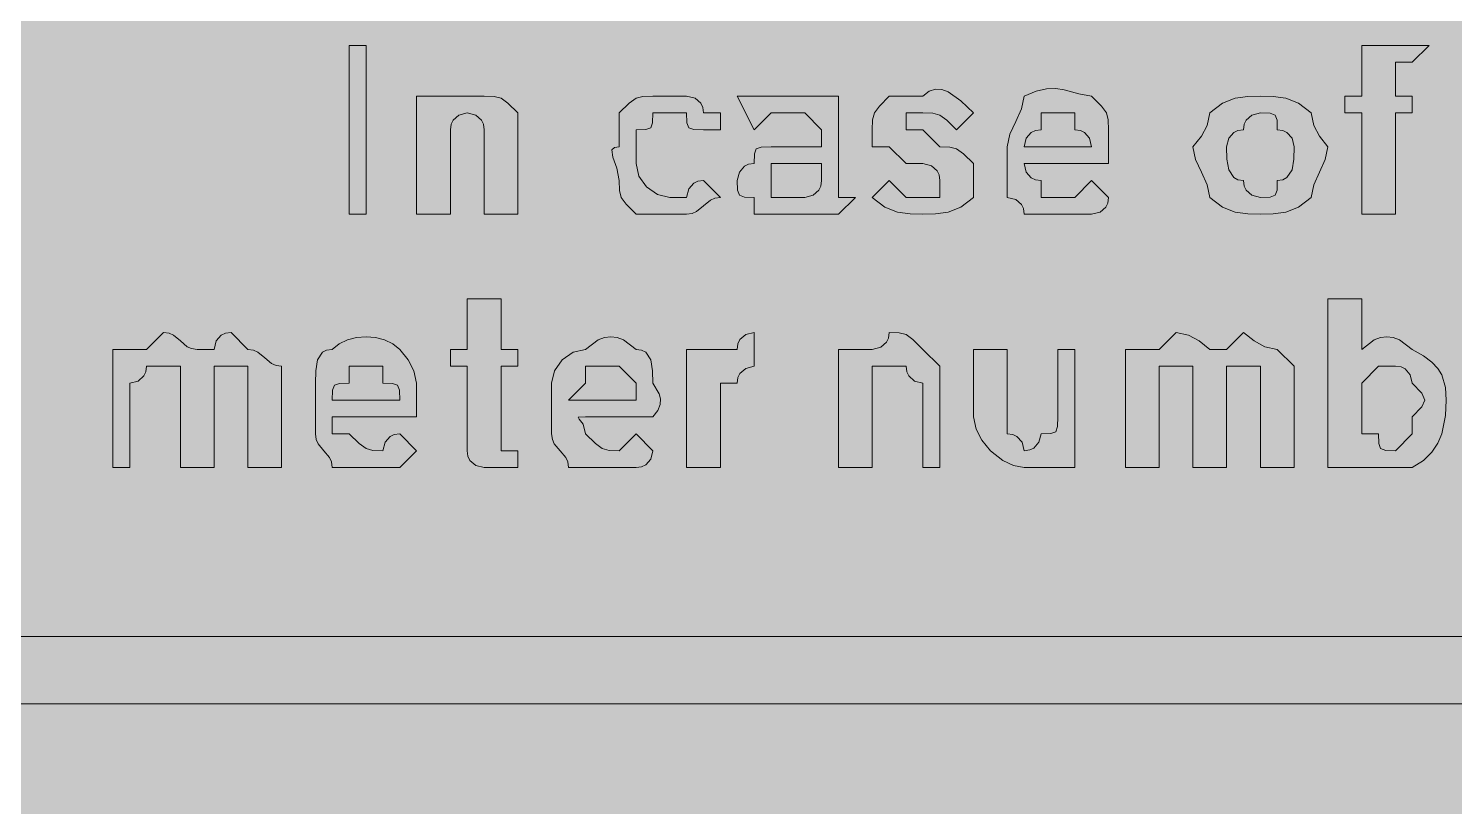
# Model space of a CAD drawing. Header units: metres. Extents: x 10 to 558, y 11 to 260.
# Drawn here: x 99.8 to 201.2, y 133.6 to 188.9 of the extents above; entities that cross this region are included whole.
import ezdxf

# ---------------------------------------------------------------- set-up
doc = ezdxf.new("R2010")
doc.units = ezdxf.units.M
for name, color, linetype, true_color in [('FILL_BLUE_0000FF', 7, 'Continuous', 0x0000ff), ('FILL_WHITE_FFFFFF', 7, 'Continuous', 0xffffff), ('STROKE_WHITE_FFFFFF', 7, 'Continuous', 0xffffff)]:
    doc.layers.add(name, color=color, linetype=linetype, true_color=true_color)

msp = doc.modelspace()

# ---------------------------------------------------------------- hatches: boundary and pattern name
at = {"layer": 'FILL_BLUE_0000FF', "true_color": 0x0000ff}
h = msp.add_hatch(color=7, dxfattribs=at)
h.dxf.hatch_style = 1
h.paths.add_polyline_path([(551.8, 259.63), (552.54, 259.47), (553.8, 258.93), (554.83, 258.16), (555.75, 257.28), (556.54, 256.78), (557.14, 256.19), (557.56, 255.55), (557.85, 254.88), (558.11, 253.57), (558.15, 252.48), (558.15, 18.48), (558.15, 16.08), (555.75, 13.68), (554.83, 12.8), (553.8, 12.03), (552.54, 11.49), (551.8, 11.33), (550.95, 11.28), (16.95, 11.28), (16.05, 11.3), (15.15, 11.43), (14.25, 11.79), (13.35, 12.48), (12.6, 12.63), (11.83, 12.99), (10.95, 13.68), (10.55, 14.18), (10.26, 14.77), (9.9, 16.08), (9.75, 18.48), (9.75, 252.48), (9.75, 254.88), (9.94, 255.76), (10.35, 256.53), (10.95, 257.28), (11.83, 257.99), (12.6, 258.48), (13.14, 258.97), (13.3, 259.28), (13.35, 259.68), (16.95, 259.68), (550.95, 259.68), (551.8, 259.63)])
at = {"layer": 'FILL_WHITE_FFFFFF', "true_color": 0xffffff}
h = msp.add_hatch(color=7, dxfattribs=at)
h.dxf.hatch_style = 1
h.paths.add_polyline_path([(122.55, 187.68), (123.75, 187.68), (123.75, 175.68), (122.55, 175.68), (122.55, 187.68)])
h = msp.add_hatch(color=7, dxfattribs=at)
h.dxf.hatch_style = 1
h.paths.add_polyline_path([(196.95, 175.68), (194.55, 175.68), (194.55, 182.88), (193.35, 182.88), (193.35, 184.08), (194.55, 184.08), (194.55, 186.48), (194.55, 187.68), (196.95, 187.68), (198.15, 187.68), (199.35, 187.68), (198.15, 186.48), (196.95, 186.48), (196.95, 185.28), (196.95, 184.08), (198.15, 184.08), (198.15, 182.88), (196.95, 182.88), (196.95, 175.68)])
h = msp.add_hatch(color=7, dxfattribs=at)
h.dxf.hatch_style = 1
h.paths.add_polyline_path([(163.35, 181.68), (164.55, 180.48), (165.26, 180.46), (165.75, 180.33), (166.24, 179.97), (166.95, 179.28), (166.95, 178.08), (166.95, 176.88), (166.05, 176.19), (165.15, 175.83), (164.25, 175.7), (163.35, 175.68), (162.45, 175.7), (161.55, 175.83), (160.65, 176.19), (159.75, 176.88), (160.95, 178.08), (162.15, 176.88), (163.35, 176.88), (164.55, 176.88), (164.55, 178.08), (164.5, 178.48), (164.36, 178.77), (163.95, 179.13), (163.35, 179.28), (162.15, 179.28), (160.95, 180.48), (159.75, 180.48), (159.75, 181.68), (159.77, 182.39), (159.9, 182.88), (160.26, 183.37), (160.95, 184.08), (162.15, 184.08), (163.35, 184.08), (163.8, 184.42), (164.25, 184.57), (164.7, 184.54), (165.15, 184.38), (166.05, 183.74), (166.95, 182.88), (165.75, 181.68), (165.04, 182.37), (164.55, 182.73), (164.06, 182.86), (163.35, 182.88), (162.15, 182.88), (162.15, 181.68), (163.35, 181.68)])
h = msp.add_hatch(color=7, dxfattribs=at)
h.dxf.hatch_style = 1
h.paths.add_polyline_path([(170.5, 176.08), (170.36, 176.37), (169.95, 176.73), (169.35, 176.88), (169.35, 180.48), (169.54, 181.38), (169.95, 182.28), (170.36, 183.18), (170.55, 184.08), (171.4, 184.42), (172.14, 184.59), (172.81, 184.61), (173.4, 184.53), (174.43, 184.25), (175.35, 184.08), (176.04, 183.37), (176.4, 182.88), (176.53, 182.39), (176.55, 181.68), (176.55, 179.28), (170.55, 179.28), (170.7, 178.68), (171.06, 178.27), (171.35, 178.13), (171.75, 178.08), (171.75, 176.88), (174.15, 176.88), (175.35, 178.08), (176.55, 176.88), (176.5, 176.48), (176.36, 176.19), (175.95, 175.83), (175.35, 175.68), (171.75, 175.68), (170.55, 175.68), (170.5, 176.08)])
h.paths.add_polyline_path([(175.2, 181.08), (174.84, 181.49), (174.55, 181.63), (174.15, 181.68), (174.15, 182.88), (171.75, 182.88), (171.75, 181.68), (171.35, 181.63), (171.06, 181.49), (170.7, 181.08), (170.55, 180.48), (175.35, 180.48), (175.2, 181.08)], flags=16)
h = msp.add_hatch(color=7, dxfattribs=at)
h.dxf.hatch_style = 1
h.paths.add_polyline_path([(130.35, 182.73), (129.94, 182.37), (129.8, 182.08), (129.75, 181.68), (129.75, 180.48), (129.75, 175.68), (127.35, 175.68), (127.35, 184.08), (129.75, 184.08), (130.95, 184.08), (132.15, 184.08), (132.86, 184.06), (133.35, 183.93), (133.84, 183.57), (134.55, 182.88), (134.55, 181.68), (134.55, 175.68), (132.15, 175.68), (132.15, 181.68), (132.1, 182.08), (131.96, 182.37), (131.55, 182.73), (130.95, 182.88), (130.35, 182.73)])
h = msp.add_hatch(color=7, dxfattribs=at)
h.dxf.hatch_style = 1
h.paths.add_polyline_path([(146.55, 176.88), (146.7, 177.48), (147.06, 177.89), (147.35, 178.03), (147.75, 178.08), (148.95, 176.88), (148.55, 176.83), (148.24, 176.69), (147.75, 176.28), (147.26, 175.87), (146.95, 175.73), (146.55, 175.68), (145.35, 175.68), (142.95, 175.68), (142.26, 176.39), (141.9, 176.88), (141.77, 177.37), (141.75, 178.08), (141.58, 178.96), (141.3, 179.73), (141.24, 180.27), (141.41, 180.43), (141.75, 180.48), (141.75, 182.88), (142.46, 183.57), (142.95, 183.93), (143.44, 184.06), (144.15, 184.08), (146.55, 184.08), (147.15, 183.93), (147.56, 183.57), (147.7, 183.28), (147.75, 182.88), (148.95, 182.88), (148.95, 181.68), (147.75, 181.68), (147.06, 181.7), (146.7, 181.83), (146.57, 182.19), (146.55, 182.88), (144.15, 182.88), (144.13, 182.19), (144, 181.83), (143.64, 181.7), (142.95, 181.68), (142.95, 179.28), (143.16, 178.4), (143.7, 177.63), (144.47, 177.09), (145.35, 176.88), (146.55, 176.88)])
h = msp.add_hatch(color=7, dxfattribs=at)
h.dxf.hatch_style = 1
h.paths.add_polyline_path([(151.35, 176.88), (150.66, 176.9), (150.3, 177.03), (150.17, 177.39), (150.15, 178.08), (150.3, 178.68), (150.66, 179.09), (150.95, 179.23), (151.35, 179.28), (151.37, 179.97), (151.5, 180.33), (151.86, 180.46), (152.55, 180.48), (153.75, 180.48), (156.15, 180.48), (156.15, 181.68), (154.95, 182.88), (153.75, 182.88), (152.55, 182.88), (151.35, 181.68), (150.15, 184.08), (151.35, 184.08), (152.55, 184.08), (153.75, 184.08), (156.15, 184.08), (157.35, 184.08), (157.35, 181.68), (157.35, 180.48), (157.35, 178.08), (157.35, 176.88), (158.55, 176.88), (157.35, 175.68), (156.15, 175.68), (154.95, 175.68), (153.75, 175.68), (151.35, 175.68), (151.35, 176.88)])
h.paths.add_polyline_path([(155.55, 177.03), (155.96, 177.39), (156.1, 177.68), (156.15, 178.08), (156.15, 179.28), (154.95, 179.28), (153.75, 179.28), (152.55, 179.28), (152.55, 178.08), (152.55, 176.88), (153.75, 176.88), (154.95, 176.88), (155.55, 177.03)], flags=16)
h = msp.add_hatch(color=7, dxfattribs=at)
h.dxf.hatch_style = 1
h.paths.add_polyline_path([(183.56, 182), (183.75, 182.88), (184.65, 183.57), (185.55, 183.93), (186.45, 184.06), (187.35, 184.08), (188.25, 184.06), (189.15, 183.93), (190.05, 183.57), (190.95, 182.88), (191.14, 182), (191.55, 181.23), (192.15, 180.48), (191.96, 179.58), (191.55, 178.68), (191.14, 177.78), (190.95, 176.88), (190.05, 176.19), (189.15, 175.83), (188.25, 175.7), (187.35, 175.68), (186.45, 175.7), (185.55, 175.83), (184.65, 176.19), (183.75, 176.88), (183.56, 177.78), (183.15, 178.68), (182.74, 179.58), (182.55, 180.48), (183.15, 181.23), (183.56, 182)])
h.paths.add_polyline_path([(186.34, 182.37), (186.2, 182.08), (186.15, 181.68), (185.75, 181.63), (185.46, 181.49), (185.1, 181.08), (184.95, 180.48), (184.97, 179.6), (185.1, 178.83), (185.46, 178.29), (185.75, 178.13), (186.15, 178.08), (186.2, 177.68), (186.34, 177.39), (186.75, 177.03), (187.35, 176.88), (188.04, 176.9), (188.4, 177.03), (188.53, 177.39), (188.55, 178.08), (188.95, 178.13), (189.24, 178.29), (189.6, 178.83), (189.73, 179.6), (189.75, 180.48), (189.6, 181.08), (189.24, 181.49), (188.95, 181.63), (188.55, 181.68), (188.53, 182.37), (188.4, 182.73), (188.04, 182.86), (187.35, 182.88), (186.75, 182.73), (186.34, 182.37)], flags=16)
h = msp.add_hatch(color=7, dxfattribs=at)
h.dxf.hatch_style = 1
h.paths.add_polyline_path([(133.35, 158.88), (134.55, 158.88), (134.55, 157.68), (132.15, 157.68), (131.55, 157.83), (131.14, 158.19), (131, 158.48), (130.95, 158.88), (130.95, 160.08), (130.95, 164.88), (129.75, 164.88), (129.75, 166.08), (130.95, 166.08), (130.95, 169.68), (133.35, 169.68), (133.35, 166.08), (134.55, 166.08), (134.55, 164.88), (133.35, 164.88), (133.35, 160.08), (133.35, 158.88)])
h = msp.add_hatch(color=7, dxfattribs=at)
h.dxf.hatch_style = 1
h.paths.add_polyline_path([(195.9, 166.92), (196.35, 166.98), (196.8, 166.92), (197.25, 166.75), (198.15, 166.08), (198.94, 165.63), (199.54, 165.18), (199.96, 164.73), (200.25, 164.28), (200.51, 163.38), (200.55, 162.48), (200.51, 161.39), (200.25, 160.08), (199.96, 159.41), (199.54, 158.77), (198.94, 158.18), (198.15, 157.68), (196.95, 157.68), (194.55, 157.68), (192.15, 157.68), (192.15, 169.68), (194.55, 169.68), (194.55, 166.08), (195.45, 166.75), (195.9, 166.92)])
h.paths.add_polyline_path([(198.15, 161.28), (198.82, 161.99), (199.05, 162.48), (198.82, 162.97), (198.15, 163.68), (198, 164.28), (197.64, 164.69), (197.35, 164.83), (196.95, 164.88), (195.75, 164.88), (194.55, 163.68), (194.55, 162.48), (194.55, 161.28), (194.55, 160.08), (195.75, 160.08), (195.77, 159.39), (195.9, 159.03), (196.26, 158.9), (196.95, 158.88), (198.15, 160.08), (198.15, 161.28)], flags=16)
h = msp.add_hatch(color=7, dxfattribs=at)
h.dxf.hatch_style = 1
h.paths.add_polyline_path([(108.15, 166.08), (109.35, 167.28), (109.75, 167.23), (110.06, 167.09), (110.55, 166.68), (111.04, 166.27), (111.35, 166.13), (111.75, 166.08), (112.95, 166.08), (113.1, 166.68), (113.46, 167.09), (113.75, 167.23), (114.15, 167.28), (115.35, 166.08), (115.75, 166.03), (116.06, 165.89), (116.55, 165.48), (117.04, 165.07), (117.35, 164.93), (117.75, 164.88), (117.75, 163.68), (117.75, 157.68), (115.35, 157.68), (115.35, 163.68), (115.35, 164.88), (114.15, 164.88), (112.95, 164.88), (112.95, 163.68), (112.95, 157.68), (110.55, 157.68), (110.55, 163.68), (110.55, 164.88), (109.35, 164.88), (108.15, 164.88), (108.1, 164.48), (107.96, 164.19), (107.55, 163.83), (106.95, 163.68), (106.95, 157.68), (105.75, 157.68), (105.75, 166.08), (106.95, 166.08), (108.15, 166.08)])
h = msp.add_hatch(color=7, dxfattribs=at)
h.dxf.hatch_style = 1
h.paths.add_polyline_path([(121.3, 158.08), (121.16, 158.39), (120.75, 158.88), (120.34, 159.37), (120.2, 159.68), (120.15, 160.08), (120.15, 163.68), (120.17, 164.56), (120.3, 165.33), (120.66, 165.87), (120.95, 166.03), (121.35, 166.08), (121.85, 166.47), (122.44, 166.75), (123.08, 166.92), (123.75, 166.98), (124.42, 166.92), (125.06, 166.75), (125.65, 166.47), (126.15, 166.08), (126.75, 165.33), (127.16, 164.56), (127.35, 163.68), (127.35, 161.28), (121.35, 161.28), (121.35, 160.08), (122.55, 160.08), (123.26, 159.39), (123.75, 159.03), (124.24, 158.9), (124.95, 158.88), (125.1, 159.48), (125.46, 159.89), (125.75, 160.03), (126.15, 160.08), (127.35, 158.88), (126.15, 157.68), (122.55, 157.68), (121.35, 157.68), (121.3, 158.08)])
h.paths.add_polyline_path([(126.13, 163.17), (126, 163.53), (125.64, 163.66), (124.95, 163.68), (124.95, 164.88), (122.55, 164.88), (122.55, 163.68), (121.86, 163.66), (121.5, 163.53), (121.37, 163.17), (121.35, 162.48), (126.15, 162.48), (126.13, 163.17)], flags=16)
h = msp.add_hatch(color=7, dxfattribs=at)
h.dxf.hatch_style = 1
h.paths.add_polyline_path([(138.1, 158.08), (137.96, 158.39), (137.55, 158.88), (137.14, 159.37), (137, 159.68), (136.95, 160.08), (136.95, 163.68), (137.16, 164.56), (137.7, 165.33), (138.47, 165.87), (139.35, 166.08), (140.25, 166.75), (140.7, 166.92), (141.15, 166.98), (141.6, 166.92), (142.05, 166.75), (142.95, 166.08), (143.35, 166.03), (143.64, 165.87), (144, 165.33), (144.13, 164.56), (144.15, 163.68), (144.6, 162.93), (144.68, 162.57), (144.66, 162.16), (144.49, 161.73), (144.15, 161.28), (139.35, 161.28), (138.84, 161.26), (138.9, 161.13), (139.18, 160.77), (139.35, 160.08), (140.06, 159.39), (140.55, 159.03), (141.04, 158.9), (141.75, 158.88), (142.95, 160.08), (144.15, 158.88), (144, 158.28), (143.64, 157.87), (143.35, 157.73), (142.95, 157.68), (140.55, 157.68), (138.15, 157.68), (138.1, 158.08)])
h.paths.add_polyline_path([(142.95, 163.68), (141.75, 164.88), (139.35, 164.88), (139.35, 163.68), (138.15, 162.48), (142.95, 162.48), (142.95, 163.68)], flags=16)
h = msp.add_hatch(color=7, dxfattribs=at)
h.dxf.hatch_style = 1
h.paths.add_polyline_path([(150.15, 166.08), (150.2, 166.48), (150.34, 166.77), (150.75, 167.13), (151.35, 167.28), (151.35, 164.88), (150.75, 164.73), (150.34, 164.37), (150.2, 164.08), (150.15, 163.68), (148.95, 163.68), (148.95, 162.48), (148.95, 157.68), (146.55, 157.68), (146.55, 166.08), (148.95, 166.08), (150.15, 166.08)])
h = msp.add_hatch(color=7, dxfattribs=at)
h.dxf.hatch_style = 1
h.paths.add_polyline_path([(159.75, 164.88), (159.75, 163.68), (159.75, 157.68), (157.35, 157.68), (157.35, 166.08), (159.75, 166.08), (160.35, 166.23), (160.76, 166.59), (160.9, 166.88), (160.95, 167.28), (161.66, 167.26), (162.15, 167.13), (162.64, 166.77), (163.35, 166.08), (164.55, 164.88), (164.55, 163.68), (164.55, 157.68), (163.35, 157.68), (163.35, 163.68), (162.75, 163.83), (162.34, 164.19), (162.2, 164.48), (162.15, 164.88), (160.95, 164.88), (159.75, 164.88)])
h = msp.add_hatch(color=7, dxfattribs=at)
h.dxf.hatch_style = 1
h.paths.add_polyline_path([(181.35, 167.28), (182.23, 167.09), (183, 166.68), (183.75, 166.08), (184.95, 166.08), (186.15, 167.28), (186.9, 166.68), (187.67, 166.27), (188.55, 166.08), (189.75, 164.88), (189.75, 163.68), (189.75, 157.68), (187.35, 157.68), (187.35, 163.68), (187.35, 164.88), (186.15, 164.88), (184.95, 164.88), (184.95, 163.68), (184.95, 157.68), (182.55, 157.68), (182.55, 163.68), (182.55, 164.88), (181.35, 164.88), (180.15, 164.88), (180.15, 163.68), (180.15, 157.68), (177.75, 157.68), (177.75, 166.08), (180.15, 166.08), (181.35, 167.28)])
h = msp.add_hatch(color=7, dxfattribs=at)
h.dxf.hatch_style = 1
h.paths.add_polyline_path([(169.8, 157.83), (169.03, 158.19), (168.15, 158.88), (167.55, 159.63), (167.14, 160.4), (166.95, 161.28), (166.95, 166.08), (169.35, 166.08), (169.35, 161.28), (169.35, 160.08), (169.75, 160.03), (170.04, 159.89), (170.4, 159.48), (170.55, 158.88), (170.95, 158.93), (171.24, 159.07), (171.6, 159.48), (171.75, 160.08), (172.44, 160.1), (172.8, 160.23), (172.93, 160.59), (172.95, 161.28), (172.95, 166.08), (174.15, 166.08), (174.15, 157.68), (172.95, 157.68), (171.75, 157.68), (170.55, 157.68), (169.8, 157.83)])
h = msp.add_hatch(color=7, dxfattribs=at)
h.dxf.hatch_style = 1
h.paths.add_polyline_path([(76.95, 136.08), (69.75, 136.08), (62.55, 143.28), (69.75, 150.48), (76.95, 150.48), (72.15, 145.68), (505.35, 145.68), (505.35, 140.88), (72.15, 140.88), (76.95, 136.08)])

# ---------------------------------------------------------------- linework, layer by layer
at = {"layer": 'FILL_WHITE_FFFFFF', "lineweight": 0, "true_color": 0xffffff}
for points in [[(122.55, 187.68), (123.75, 187.68), (123.75, 175.68), (122.55, 175.68)], [(196.95, 175.68), (194.55, 175.68), (194.55, 182.88), (193.35, 182.88), (193.35, 184.08), (194.55, 184.08), (194.55, 186.48), (194.55, 187.68), (196.95, 187.68), (198.15, 187.68), (199.35, 187.68), (198.15, 186.48), (196.95, 186.48), (196.95, 185.28), (196.95, 184.08), (198.15, 184.08), (198.15, 182.88), (196.95, 182.88)], [(163.35, 181.68), (164.55, 180.48), (165.26, 180.46), (165.75, 180.33), (166.24, 179.97), (166.95, 179.28), (166.95, 178.08), (166.95, 176.88), (166.05, 176.19), (165.15, 175.83), (164.25, 175.7), (163.35, 175.68), (162.45, 175.7), (161.55, 175.83), (160.65, 176.19), (159.75, 176.88), (160.95, 178.08), (162.15, 176.88), (163.35, 176.88), (164.55, 176.88), (164.55, 178.08), (164.5, 178.48), (164.36, 178.77), (163.95, 179.13), (163.35, 179.28), (162.15, 179.28), (160.95, 180.48), (159.75, 180.48), (159.75, 181.68), (159.77, 182.39), (159.9, 182.88), (160.26, 183.37), (160.95, 184.08), (162.15, 184.08), (163.35, 184.08), (163.8, 184.42), (164.25, 184.57), (164.7, 184.54), (165.15, 184.38), (166.05, 183.74), (166.95, 182.88), (165.75, 181.68), (165.04, 182.37), (164.55, 182.73), (164.06, 182.86), (163.35, 182.88), (162.15, 182.88), (162.15, 181.68)], [(170.5, 176.08), (170.36, 176.37), (169.95, 176.73), (169.35, 176.88), (169.35, 180.48), (169.54, 181.38), (169.95, 182.28), (170.36, 183.18), (170.55, 184.08), (171.4, 184.42), (172.14, 184.59), (172.81, 184.61), (173.4, 184.53), (174.43, 184.25), (175.35, 184.08), (176.04, 183.37), (176.4, 182.88), (176.53, 182.39), (176.55, 181.68), (176.55, 179.28), (170.55, 179.28), (170.7, 178.68), (171.06, 178.27), (171.35, 178.13), (171.75, 178.08), (171.75, 176.88), (174.15, 176.88), (175.35, 178.08), (176.55, 176.88), (176.5, 176.48), (176.36, 176.19), (175.95, 175.83), (175.35, 175.68), (171.75, 175.68), (170.55, 175.68)], [(130.35, 182.73), (129.94, 182.37), (129.8, 182.08), (129.75, 181.68), (129.75, 180.48), (129.75, 175.68), (127.35, 175.68), (127.35, 184.08), (129.75, 184.08), (130.95, 184.08), (132.15, 184.08), (132.86, 184.06), (133.35, 183.93), (133.84, 183.57), (134.55, 182.88), (134.55, 181.68), (134.55, 175.68), (132.15, 175.68), (132.15, 181.68), (132.1, 182.08), (131.96, 182.37), (131.55, 182.73), (130.95, 182.88)], [(146.55, 176.88), (146.7, 177.48), (147.06, 177.89), (147.35, 178.03), (147.75, 178.08), (148.95, 176.88), (148.55, 176.83), (148.24, 176.69), (147.75, 176.28), (147.26, 175.87), (146.95, 175.73), (146.55, 175.68), (145.35, 175.68), (142.95, 175.68), (142.26, 176.39), (141.9, 176.88), (141.77, 177.37), (141.75, 178.08), (141.58, 178.96), (141.3, 179.73), (141.24, 180.27), (141.41, 180.43), (141.75, 180.48), (141.75, 182.88), (142.46, 183.57), (142.95, 183.93), (143.44, 184.06), (144.15, 184.08), (146.55, 184.08), (147.15, 183.93), (147.56, 183.57), (147.7, 183.28), (147.75, 182.88), (148.95, 182.88), (148.95, 181.68), (147.75, 181.68), (147.06, 181.7), (146.7, 181.83), (146.57, 182.19), (146.55, 182.88), (144.15, 182.88), (144.13, 182.19), (144, 181.83), (143.64, 181.7), (142.95, 181.68), (142.95, 179.28), (143.16, 178.4), (143.7, 177.63), (144.47, 177.09), (145.35, 176.88)], [(151.35, 176.88), (150.66, 176.9), (150.3, 177.03), (150.17, 177.39), (150.15, 178.08), (150.3, 178.68), (150.66, 179.09), (150.95, 179.23), (151.35, 179.28), (151.37, 179.97), (151.5, 180.33), (151.86, 180.46), (152.55, 180.48), (153.75, 180.48), (156.15, 180.48), (156.15, 181.68), (154.95, 182.88), (153.75, 182.88), (152.55, 182.88), (151.35, 181.68), (150.15, 184.08), (151.35, 184.08), (152.55, 184.08), (153.75, 184.08), (156.15, 184.08), (157.35, 184.08), (157.35, 181.68), (157.35, 180.48), (157.35, 178.08), (157.35, 176.88), (158.55, 176.88), (157.35, 175.68), (156.15, 175.68), (154.95, 175.68), (153.75, 175.68), (151.35, 175.68)], [(183.56, 182), (183.75, 182.88), (184.65, 183.57), (185.55, 183.93), (186.45, 184.06), (187.35, 184.08), (188.25, 184.06), (189.15, 183.93), (190.05, 183.57), (190.95, 182.88), (191.14, 182), (191.55, 181.23), (192.15, 180.48), (191.96, 179.58), (191.55, 178.68), (191.14, 177.78), (190.95, 176.88), (190.05, 176.19), (189.15, 175.83), (188.25, 175.7), (187.35, 175.68), (186.45, 175.7), (185.55, 175.83), (184.65, 176.19), (183.75, 176.88), (183.56, 177.78), (183.15, 178.68), (182.74, 179.58), (182.55, 180.48), (183.15, 181.23)], [(175.2, 181.08), (174.84, 181.49), (174.55, 181.63), (174.15, 181.68), (174.15, 182.88), (171.75, 182.88), (171.75, 181.68), (171.35, 181.63), (171.06, 181.49), (170.7, 181.08), (170.55, 180.48), (175.35, 180.48)], [(186.34, 182.37), (186.2, 182.08), (186.15, 181.68), (185.75, 181.63), (185.46, 181.49), (185.1, 181.08), (184.95, 180.48), (184.97, 179.6), (185.1, 178.83), (185.46, 178.29), (185.75, 178.13), (186.15, 178.08), (186.2, 177.68), (186.34, 177.39), (186.75, 177.03), (187.35, 176.88), (188.04, 176.9), (188.4, 177.03), (188.53, 177.39), (188.55, 178.08), (188.95, 178.13), (189.24, 178.29), (189.6, 178.83), (189.73, 179.6), (189.75, 180.48), (189.6, 181.08), (189.24, 181.49), (188.95, 181.63), (188.55, 181.68), (188.53, 182.37), (188.4, 182.73), (188.04, 182.86), (187.35, 182.88), (186.75, 182.73)], [(155.55, 177.03), (155.96, 177.39), (156.1, 177.68), (156.15, 178.08), (156.15, 179.28), (154.95, 179.28), (153.75, 179.28), (152.55, 179.28), (152.55, 178.08), (152.55, 176.88), (153.75, 176.88), (154.95, 176.88)], [(133.35, 158.88), (134.55, 158.88), (134.55, 157.68), (132.15, 157.68), (131.55, 157.83), (131.14, 158.19), (131, 158.48), (130.95, 158.88), (130.95, 160.08), (130.95, 164.88), (129.75, 164.88), (129.75, 166.08), (130.95, 166.08), (130.95, 169.68), (133.35, 169.68), (133.35, 166.08), (134.55, 166.08), (134.55, 164.88), (133.35, 164.88), (133.35, 160.08)], [(195.9, 166.92), (196.35, 166.98), (196.8, 166.92), (197.25, 166.75), (198.15, 166.08), (198.94, 165.63), (199.54, 165.18), (199.96, 164.73), (200.25, 164.28), (200.51, 163.38), (200.55, 162.48), (200.51, 161.39), (200.25, 160.08), (199.96, 159.41), (199.54, 158.77), (198.94, 158.18), (198.15, 157.68), (196.95, 157.68), (194.55, 157.68), (192.15, 157.68), (192.15, 169.68), (194.55, 169.68), (194.55, 166.08), (195.45, 166.75)], [(108.15, 166.08), (109.35, 167.28), (109.75, 167.23), (110.06, 167.09), (110.55, 166.68), (111.04, 166.27), (111.35, 166.13), (111.75, 166.08), (112.95, 166.08), (113.1, 166.68), (113.46, 167.09), (113.75, 167.23), (114.15, 167.28), (115.35, 166.08), (115.75, 166.03), (116.06, 165.89), (116.55, 165.48), (117.04, 165.07), (117.35, 164.93), (117.75, 164.88), (117.75, 163.68), (117.75, 157.68), (115.35, 157.68), (115.35, 163.68), (115.35, 164.88), (114.15, 164.88), (112.95, 164.88), (112.95, 163.68), (112.95, 157.68), (110.55, 157.68), (110.55, 163.68), (110.55, 164.88), (109.35, 164.88), (108.15, 164.88), (108.1, 164.48), (107.96, 164.19), (107.55, 163.83), (106.95, 163.68), (106.95, 157.68), (105.75, 157.68), (105.75, 166.08), (106.95, 166.08)], [(121.3, 158.08), (121.16, 158.39), (120.75, 158.88), (120.34, 159.37), (120.2, 159.68), (120.15, 160.08), (120.15, 163.68), (120.17, 164.56), (120.3, 165.33), (120.66, 165.87), (120.95, 166.03), (121.35, 166.08), (121.85, 166.47), (122.44, 166.75), (123.08, 166.92), (123.75, 166.98), (124.42, 166.92), (125.06, 166.75), (125.65, 166.47), (126.15, 166.08), (126.75, 165.33), (127.16, 164.56), (127.35, 163.68), (127.35, 161.28), (121.35, 161.28), (121.35, 160.08), (122.55, 160.08), (123.26, 159.39), (123.75, 159.03), (124.24, 158.9), (124.95, 158.88), (125.1, 159.48), (125.46, 159.89), (125.75, 160.03), (126.15, 160.08), (127.35, 158.88), (126.15, 157.68), (122.55, 157.68), (121.35, 157.68)], [(138.1, 158.08), (137.96, 158.39), (137.55, 158.88), (137.14, 159.37), (137, 159.68), (136.95, 160.08), (136.95, 163.68), (137.16, 164.56), (137.7, 165.33), (138.47, 165.87), (139.35, 166.08), (140.25, 166.75), (140.7, 166.92), (141.15, 166.98), (141.6, 166.92), (142.05, 166.75), (142.95, 166.08), (143.35, 166.03), (143.64, 165.87), (144, 165.33), (144.13, 164.56), (144.15, 163.68), (144.6, 162.93), (144.68, 162.57), (144.66, 162.16), (144.49, 161.73), (144.15, 161.28), (139.35, 161.28), (138.84, 161.26), (138.9, 161.13), (139.18, 160.77), (139.35, 160.08), (140.06, 159.39), (140.55, 159.03), (141.04, 158.9), (141.75, 158.88), (142.95, 160.08), (144.15, 158.88), (144, 158.28), (143.64, 157.87), (143.35, 157.73), (142.95, 157.68), (140.55, 157.68), (138.15, 157.68)], [(150.15, 166.08), (150.2, 166.48), (150.34, 166.77), (150.75, 167.13), (151.35, 167.28), (151.35, 164.88), (150.75, 164.73), (150.34, 164.37), (150.2, 164.08), (150.15, 163.68), (148.95, 163.68), (148.95, 162.48), (148.95, 157.68), (146.55, 157.68), (146.55, 166.08), (148.95, 166.08)], [(159.75, 164.88), (159.75, 163.68), (159.75, 157.68), (157.35, 157.68), (157.35, 166.08), (159.75, 166.08), (160.35, 166.23), (160.76, 166.59), (160.9, 166.88), (160.95, 167.28), (161.66, 167.26), (162.15, 167.13), (162.64, 166.77), (163.35, 166.08), (164.55, 164.88), (164.55, 163.68), (164.55, 157.68), (163.35, 157.68), (163.35, 163.68), (162.75, 163.83), (162.34, 164.19), (162.2, 164.48), (162.15, 164.88), (160.95, 164.88)], [(181.35, 167.28), (182.23, 167.09), (183, 166.68), (183.75, 166.08), (184.95, 166.08), (186.15, 167.28), (186.9, 166.68), (187.67, 166.27), (188.55, 166.08), (189.75, 164.88), (189.75, 163.68), (189.75, 157.68), (187.35, 157.68), (187.35, 163.68), (187.35, 164.88), (186.15, 164.88), (184.95, 164.88), (184.95, 163.68), (184.95, 157.68), (182.55, 157.68), (182.55, 163.68), (182.55, 164.88), (181.35, 164.88), (180.15, 164.88), (180.15, 163.68), (180.15, 157.68), (177.75, 157.68), (177.75, 166.08), (180.15, 166.08)], [(169.8, 157.83), (169.03, 158.19), (168.15, 158.88), (167.55, 159.63), (167.14, 160.4), (166.95, 161.28), (166.95, 166.08), (169.35, 166.08), (169.35, 161.28), (169.35, 160.08), (169.75, 160.03), (170.04, 159.89), (170.4, 159.48), (170.55, 158.88), (170.95, 158.93), (171.24, 159.07), (171.6, 159.48), (171.75, 160.08), (172.44, 160.1), (172.8, 160.23), (172.93, 160.59), (172.95, 161.28), (172.95, 166.08), (174.15, 166.08), (174.15, 157.68), (172.95, 157.68), (171.75, 157.68), (170.55, 157.68)], [(126.13, 163.17), (126, 163.53), (125.64, 163.66), (124.95, 163.68), (124.95, 164.88), (122.55, 164.88), (122.55, 163.68), (121.86, 163.66), (121.5, 163.53), (121.37, 163.17), (121.35, 162.48), (126.15, 162.48)], [(142.95, 163.68), (141.75, 164.88), (139.35, 164.88), (139.35, 163.68), (138.15, 162.48), (142.95, 162.48)], [(198.15, 161.28), (198.82, 161.99), (199.05, 162.48), (198.82, 162.97), (198.15, 163.68), (198, 164.28), (197.64, 164.69), (197.35, 164.83), (196.95, 164.88), (195.75, 164.88), (194.55, 163.68), (194.55, 162.48), (194.55, 161.28), (194.55, 160.08), (195.75, 160.08), (195.77, 159.39), (195.9, 159.03), (196.26, 158.9), (196.95, 158.88), (198.15, 160.08)], [(76.95, 136.08), (69.75, 136.08), (62.55, 143.28), (69.75, 150.48), (76.95, 150.48), (72.15, 145.68), (505.35, 145.68), (505.35, 140.88), (72.15, 140.88)]]:
    msp.add_lwpolyline(points, close=True, dxfattribs=at)
at = {"layer": 'STROKE_WHITE_FFFFFF', "lineweight": 0, "true_color": 0xffffff}
msp.add_lwpolyline([(122.55, 187.68), (123.75, 187.68), (123.75, 175.68), (122.55, 175.68), (122.55, 187.68)], dxfattribs=at)

doc.saveas('drawing.dxf')
